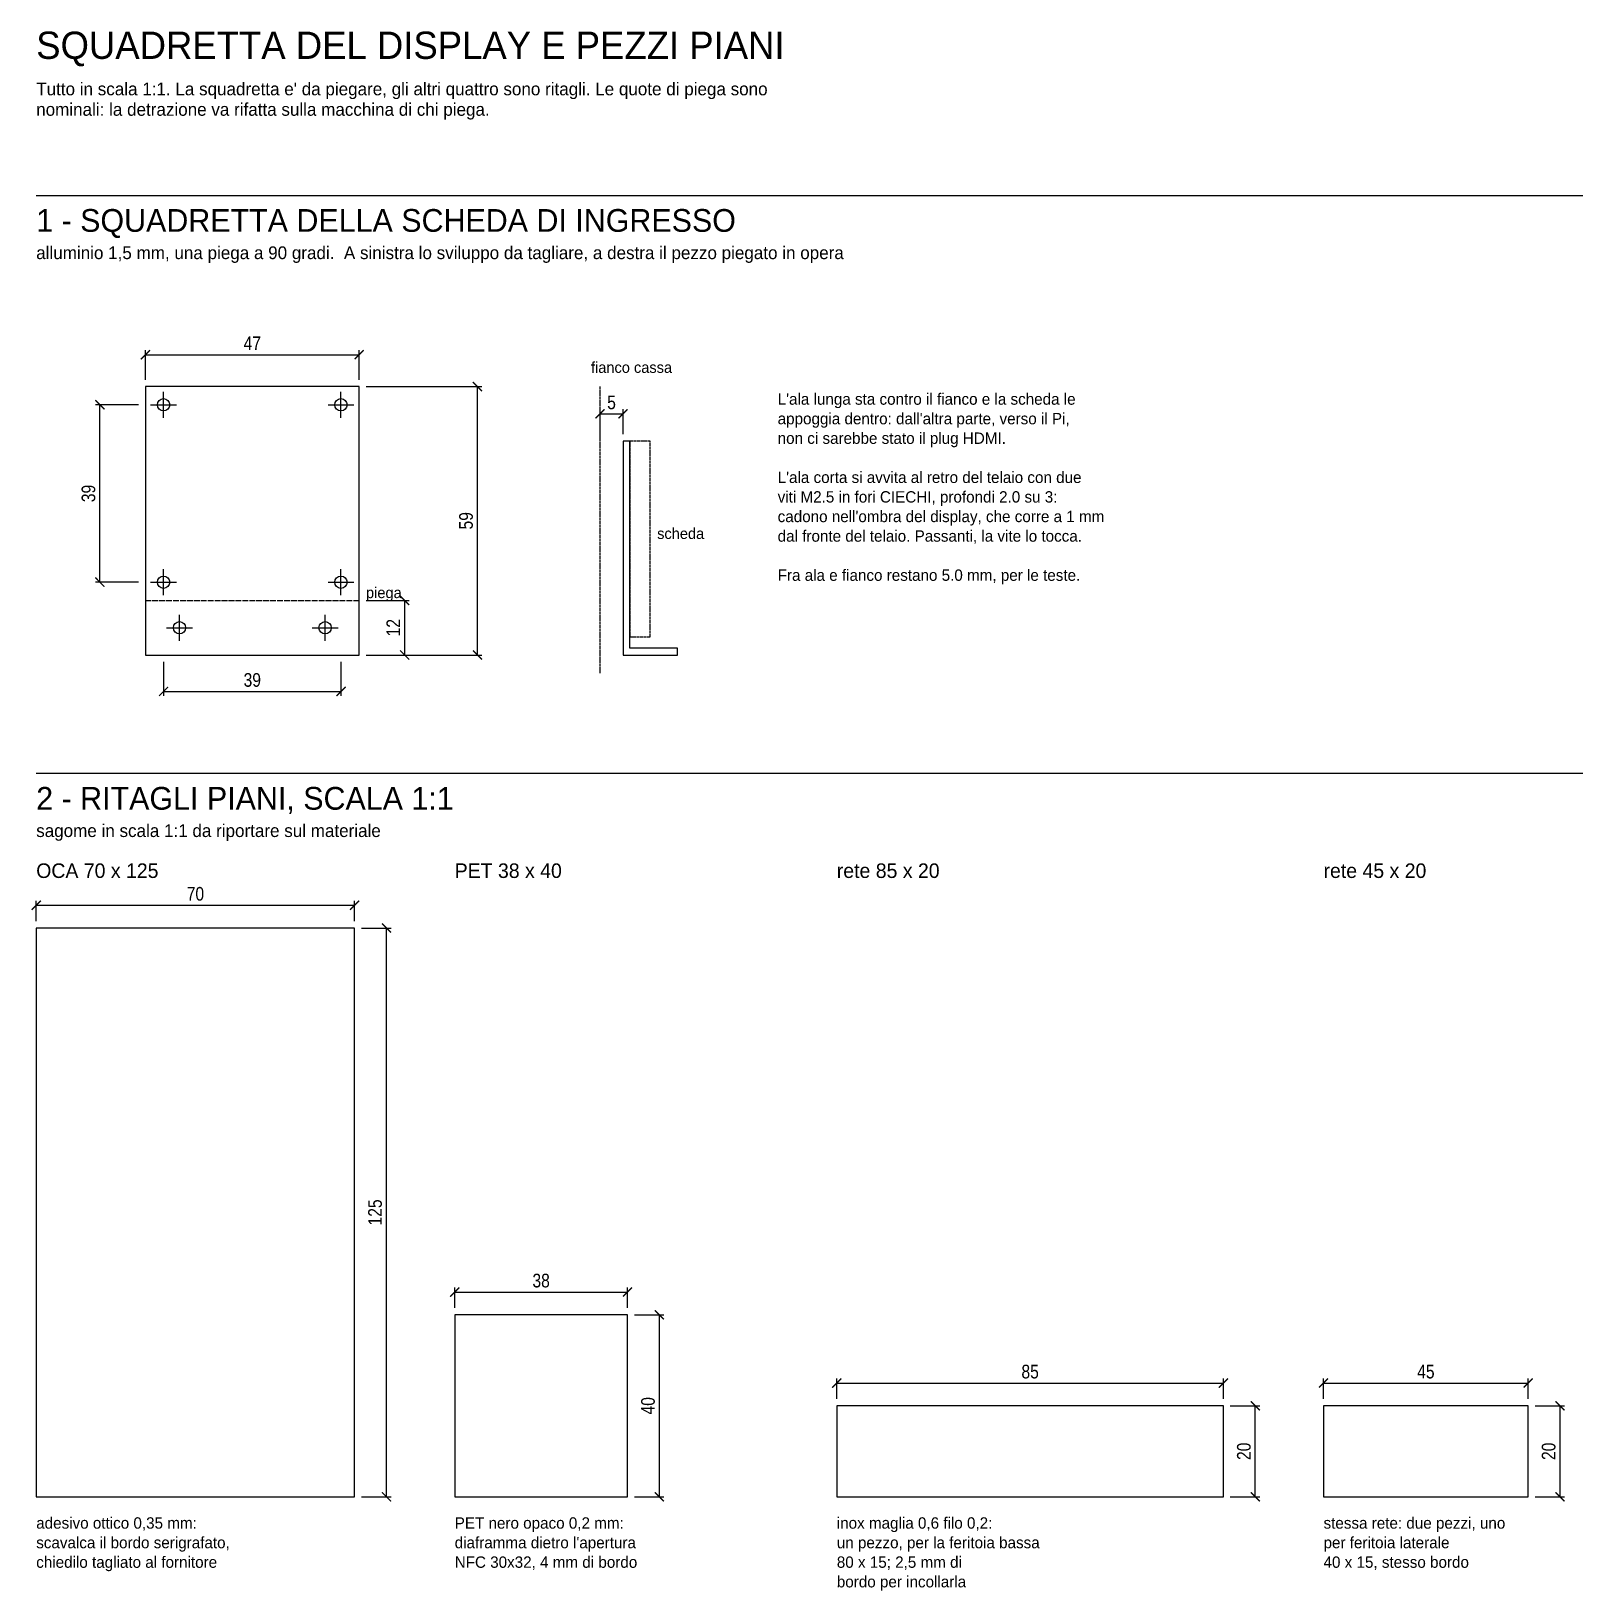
# Model space of a CAD drawing. Header units: millimetres. Extents: x -1 to 340, y -323 to 20.
import ezdxf

# ---------------------------------------------------------------- set-up
doc = ezdxf.new("R2010")
doc.units = ezdxf.units.MM
doc.linetypes.add('DASHED', pattern=[1.524, 1.27, -0.254])
doc.linetypes.add('DASHED2', pattern=[0.762, 0.635, -0.127])
for name, color, linetype in [('INGOMBRI', 8, 'DASHED2'), ('NOTE', 6, 'CONTINUOUS'), ('PIEGA', 2, 'DASHED'), ('QUOTE', 8, 'CONTINUOUS'), ('SMOKE', 5, 'CONTINUOUS'), ('TAGLIO', 1, 'CONTINUOUS')]:
    doc.layers.add(name, color=color, linetype=linetype)
doc.styles.add('OpenSansCondensed-Light', font='OpenSansCondensed-Light.ttf')
doc.dimstyles.new('EZDXF', dxfattribs={"dimtxt": 3, "dimasz": 2, "dimexe": 1, "dimexo": 1.5, "dimgap": 1, "dimtad": 1, "dimdec": 1, "dimzin": 12, "dimdsep": 46, "dimtxsty": 'OpenSansCondensed-Light', "dimblk": 'ARCHTICK', "dimcen": 2.5, "dimazin": 3, "dimtfac": 0.5, "dimtmove": 2, "dimatfit": 3})

# ---------------------------------------------------------------- blocks, each defined once
blk = doc.blocks.new('_ARCHTICK')
at = {"color": 0, "linetype": 'BYBLOCK', "const_width": 0.15}
blk.add_lwpolyline([(-0.5, -0.5), (0.5, 0.5)], dxfattribs=at)

msp = doc.modelspace()

# ---------------------------------------------------------------- linework, layer by layer
at = {"layer": 'INGOMBRI'}
msp.add_line((123.95, -121), (123.95, -58), dxfattribs=at)
msp.add_lwpolyline([(130.5, -113), (135, -113), (135, -70), (130.5, -70)], close=True, dxfattribs=at)
at = {"layer": 'PIEGA'}
msp.add_line((24, -105), (71, -105), dxfattribs=at)
at = {"layer": 'QUOTE'}
for p, q in [((0, -16), (340, -16)), ((28, -64.85), (28, -59.15)), ((67, -64.85), (67, -59.15)), ((25.15, -62), (30.85, -62)), ((64.15, -62), (69.85, -62)), ((28, -103.85), (28, -98.15)), ((67, -103.85), (67, -98.15)), ((25.15, -101), (30.85, -101)), ((64.15, -101), (69.85, -101)), ((31.5, -113.85), (31.5, -108.15)), ((63.5, -113.85), (63.5, -108.15)), ((28.65, -111), (34.35, -111)), ((60.65, -111), (66.35, -111)), ((0, -143), (340, -143))]:
    msp.add_line(p, q, dxfattribs=at)
at = {"layer": 'TAGLIO'}
for points in [[(24, -117), (71, -117), (71, -58), (24, -58)], [(129, -117), (141, -117), (141, -115.5), (130.5, -115.5), (130.5, -70), (129, -70)], [(0, -302), (70, -302), (70, -177), (0, -177)], [(92, -302), (130, -302), (130, -262), (92, -262)], [(176, -302), (261, -302), (261, -282), (176, -282)], [(283, -302), (328, -302), (328, -282), (283, -282)]]:
    msp.add_lwpolyline(points, close=True, dxfattribs=at)
for centre in [(28, -62), (67, -62), (28, -101), (67, -101), (31.5, -111), (63.5, -111)]:
    msp.add_circle(centre, 1.35, dxfattribs=at)

# ---------------------------------------------------------------- texts
at = {"layer": 'INGOMBRI'}
for s, p in [('fianco cassa', (121.95, -55)), ('scheda', (136.5, -91.5))]:
    msp.add_text(s, height=2.4, dxfattribs=at).set_placement(p)
at = {"layer": 'NOTE'}
for s, p in [('alluminio 1,5 mm, una piega a 90 gradi.  A sinistra lo sviluppo da tagliare, a destra il pezzo piegato in opera', (0, -30)), ('sagome in scala 1:1 da riportare sul materiale', (0, -157))]:
    msp.add_text(s, height=2.8, dxfattribs=at).set_placement(p)
at = {"layer": 'PIEGA'}
msp.add_text('piega', height=2.4, dxfattribs=at).set_placement((72.5, -104.5))
at = {"layer": 'SMOKE'}
for s, height, p in [("Tutto in scala 1:1. La squadretta e' da piegare, gli altri quattro sono ritagli. Le quote di piega sono", 2.8, (0, 6)), ('nominali: la detrazione va rifatta sulla macchina di chi piega.', 2.8, (0, 1.5)), ("L'ala lunga sta contro il fianco e la scheda le", 2.5, (163, -62)), ("appoggia dentro: dall'altra parte, verso il Pi,", 2.5, (163, -66.3)), ('non ci sarebbe stato il plug HDMI.', 2.5, (163, -70.6)), ("L'ala corta si avvita al retro del telaio con due", 2.5, (163, -79.2)), ('viti M2.5 in fori CIECHI, profondi 2.0 su 3:', 2.5, (163, -83.5)), ("cadono nell'ombra del display, che corre a 1 mm", 2.5, (163, -87.8)), ('dal fronte del telaio. Passanti, la vite lo tocca.', 2.5, (163, -92.1)), ('Fra ala e fianco restano 5.0 mm, per le teste.', 2.5, (163, -100.7)), ('adesivo ottico 0,35 mm:', 2.5, (0, -309)), ('PET nero opaco 0,2 mm:', 2.5, (92, -309)), ('inox maglia 0,6 filo 0,2:', 2.5, (176, -309)), ('stessa rete: due pezzi, uno', 2.5, (283, -309)), ('scavalca il bordo serigrafato,', 2.5, (0, -313.3)), ("diaframma dietro l'apertura", 2.5, (92, -313.3)), ('un pezzo, per la feritoia bassa', 2.5, (176, -313.3)), ('per feritoia laterale', 2.5, (283, -313.3)), ('chiedilo tagliato al fornitore', 2.5, (0, -317.6)), ('NFC 30x32, 4 mm di bordo', 2.5, (92, -317.6)), ('80 x 15; 2,5 mm di', 2.5, (176, -317.6)), ('40 x 15, stesso bordo', 2.5, (283, -317.6)), ('bordo per incollarla', 2.5, (176, -321.9))]:
    msp.add_text(s, height=height, dxfattribs=at).set_placement(p)
at = {"layer": 'TAGLIO'}
for s, height, p in [('SQUADRETTA DEL DISPLAY E PEZZI PIANI', 6, (0, 14)), ('1 - SQUADRETTA DELLA SCHEDA DI INGRESSO', 5, (0, -24)), ('2 - RITAGLI PIANI, SCALA 1:1', 5, (0, -151)), ('OCA 70 x 125', 3.2, (0, -166)), ('PET 38 x 40', 3.2, (92, -166)), ('rete 85 x 20', 3.2, (176, -166)), ('rete 45 x 20', 3.2, (283, -166))]:
    msp.add_text(s, height=height, dxfattribs=at).set_placement(p)

# ---------------------------------------------------------------- dimensions: what is measured, and where the dimension line sits
at = {"layer": 'QUOTE'}
for base, p1, p2 in [((24, -51), (24, -58), (71, -58)), ((123.95, -64), (123.95, -70), (129, -70)), ((28, -125), (28, -117), (67, -117)), ((0, -172), (0, -177), (70, -177)), ((92, -257), (92, -262), (130, -262)), ((176, -277), (176, -282), (261, -282)), ((283, -277), (283, -282), (328, -282))]:
    msp.add_linear_dim(base=base, p1=p1, p2=p2, dimstyle='EZDXF', dxfattribs=at).render()
for base, p1, p2 in [((97, -117), (71, -117), (71, -58)), ((14, -101), (24, -101), (24, -62)), ((81, -117), (71, -117), (71, -105)), ((77, -302), (70, -302), (70, -177)), ((137, -302), (130, -302), (130, -262)), ((268, -302), (261, -302), (261, -282)), ((335, -302), (328, -302), (328, -282))]:
    msp.add_linear_dim(base=base, p1=p1, p2=p2, angle=90, dimstyle='EZDXF', dxfattribs=at).render()

doc.saveas('drawing.dxf')
